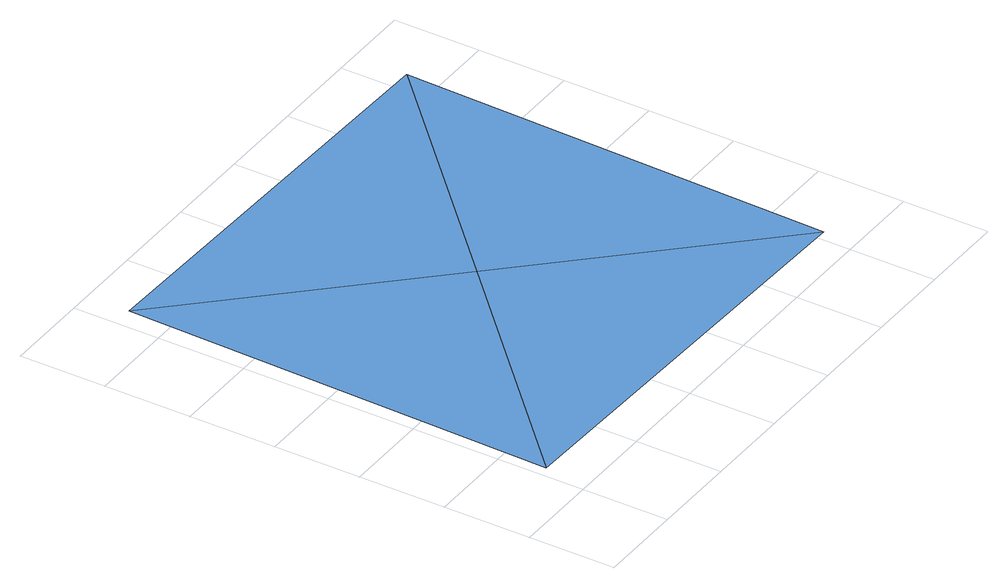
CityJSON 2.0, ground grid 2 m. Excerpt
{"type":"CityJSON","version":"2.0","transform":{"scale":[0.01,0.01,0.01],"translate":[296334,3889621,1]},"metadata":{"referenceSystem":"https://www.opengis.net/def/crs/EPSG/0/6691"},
"CityObjects":{
"waterbody1":{"type":"WaterBody","attributes":{"name":"静岡県第4次地震被害想定（元禄型関東地震）","種類":"3","津波浸水想定.浸水ランクフィールド":"Tsunami_rank.xml","津波浸水想定.浸水ランク":"1","class":"1140"},"geometry":[{"type":"MultiSurface","lod":"1","boundaries":[[[0,1,2]],[[2,1,3]],[[4,0,2]],[[4,2,3]]]}]}
},
"vertices":[
[52,1102,84],[27,102,84],[539,589,84],[1026,77,84],[1052,1077,84]
]}
